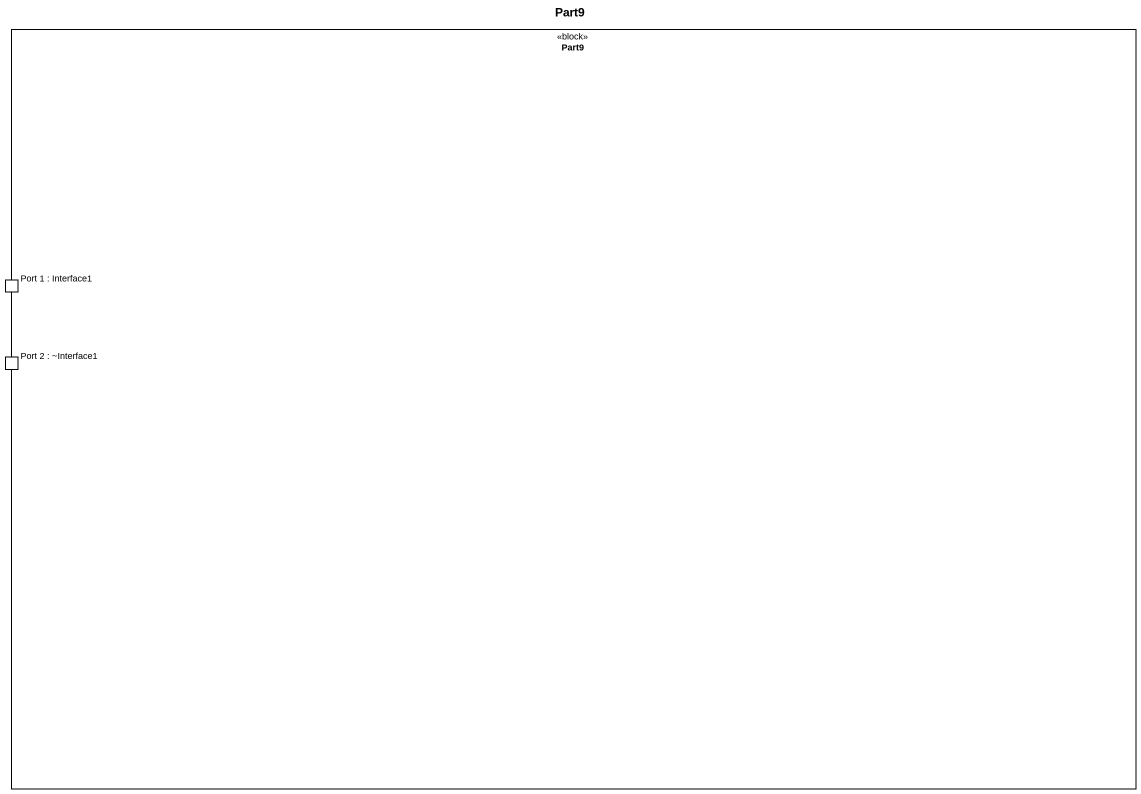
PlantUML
@startuml
title Part9
rectangle Part9 <<block>> {
  port "Port 1 : Interface1" as Port_1_Interface1
  port "Port 2 : ~Interface1" as Port_2_Interface1
}
@enduml
